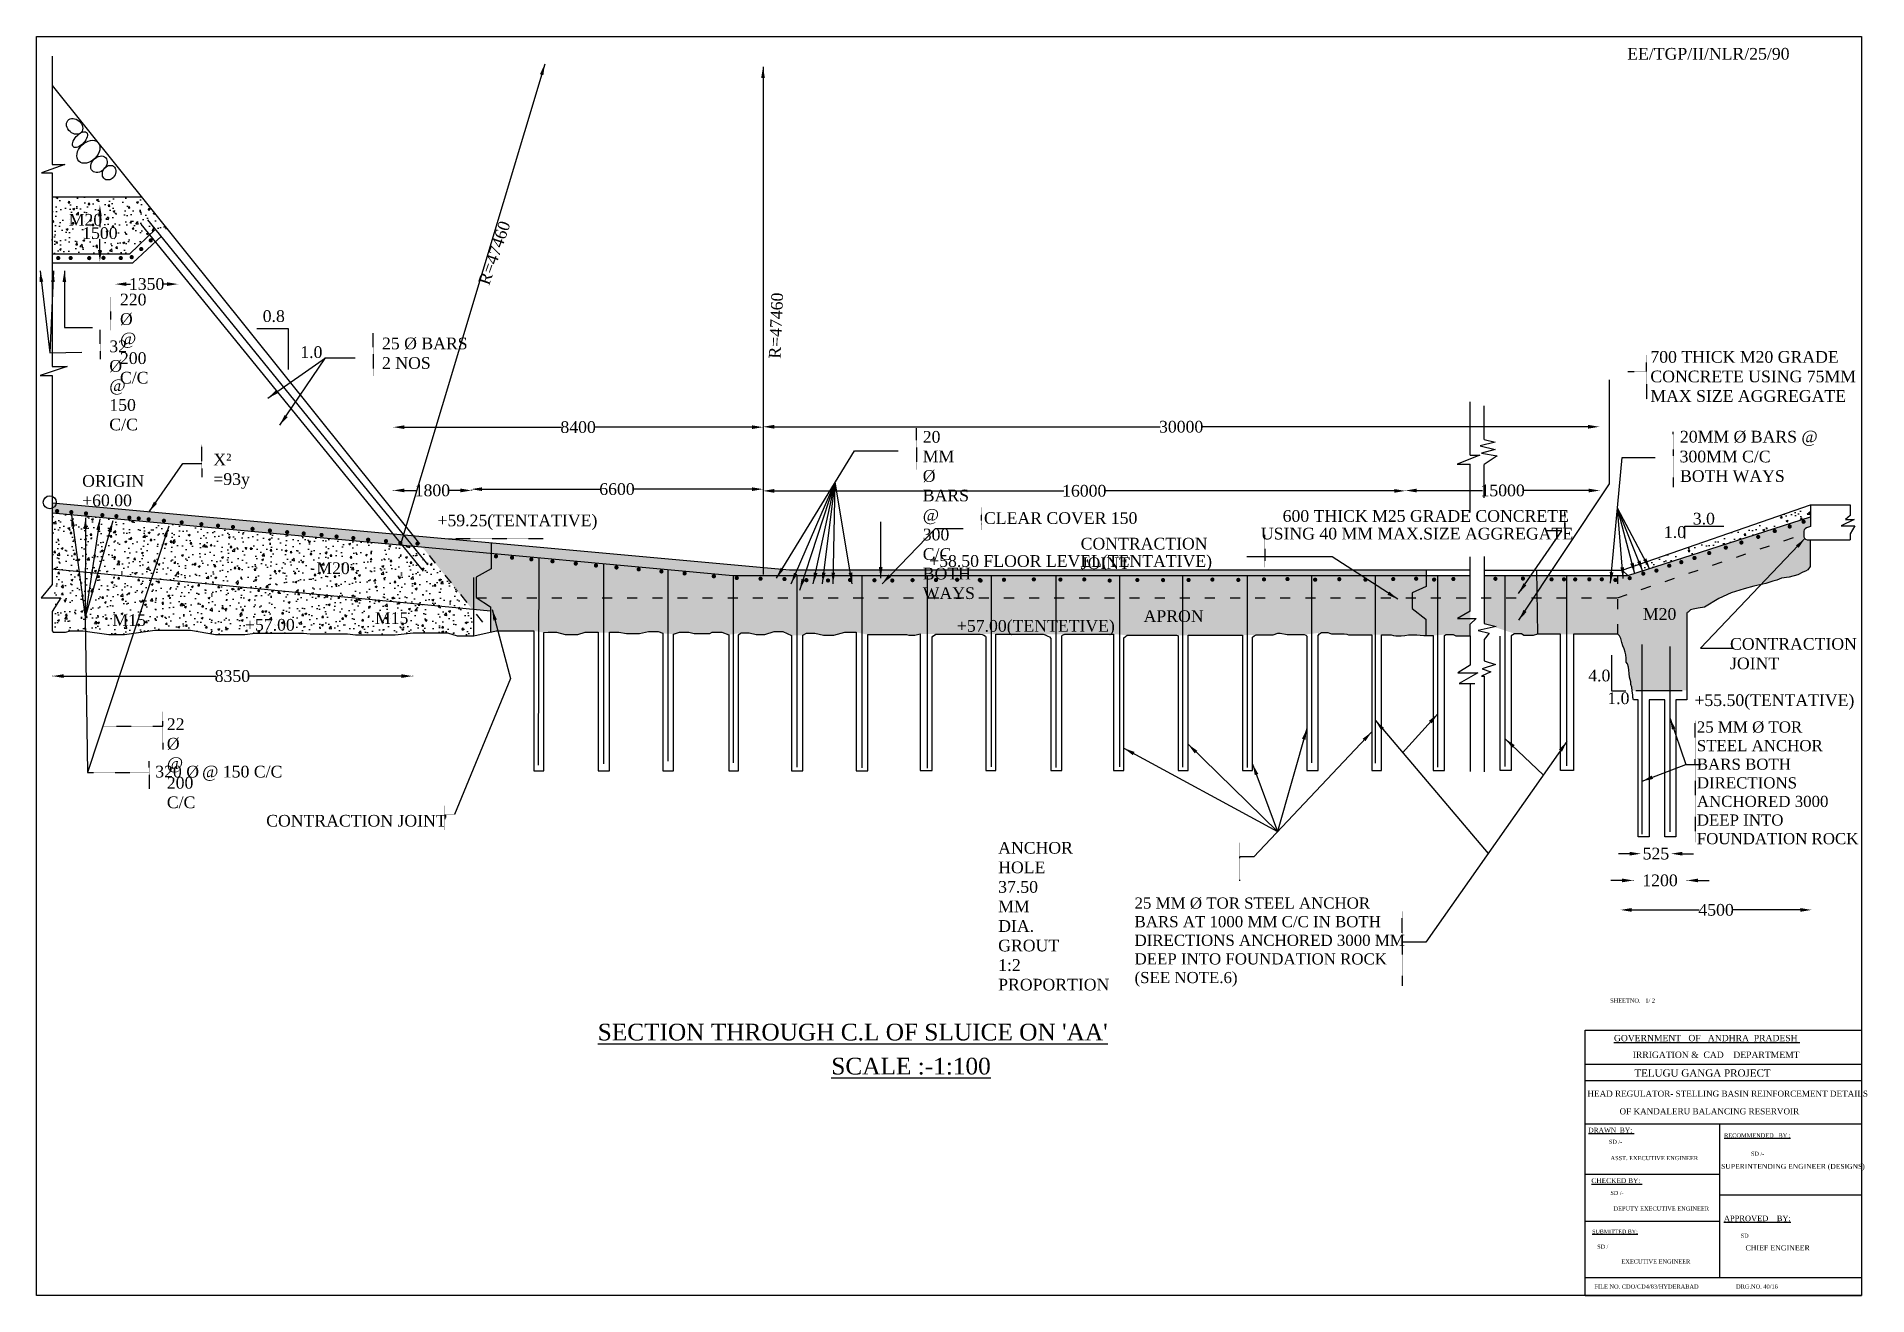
# Model space of a CAD drawing. Header units: millimetres. Extents: x 1281 to 66887, y 1340 to 46446.
import ezdxf

# ---------------------------------------------------------------- set-up
doc = ezdxf.new("R2010")
doc.units = ezdxf.units.MM
doc.header["$MEASUREMENT"] = 0
doc.linetypes.add('ACAD_ISO03W100', pattern=[30, 12, -18])
for name, color, linetype in [('DIM', 5, 'Continuous'), ('DO LINE', 3, 'Continuous'), ('DWG.LINE', 10, 'Continuous'), ('HATCH', 2, 'Continuous'), ('TEXT', 7, 'Continuous')]:
    doc.layers.add(name, color=color, linetype=linetype)
doc.layers.add('TITLE', color=7, linetype='Continuous', lineweight=30)
doc.styles.get("Standard").update_dxf_attribs({"font": 'times.ttf', "height": 420})
doc.dimstyles.get("Standard").update_dxf_attribs({"dimtxt": 420, "dimasz": 400, "dimexe": 0.18, "dimexo": 0.0625, "dimgap": 0.09, "dimtad": 0, "dimtih": 1, "dimtoh": 1, "dimdec": 0, "dimzin": 0, "dimdsep": 46, "dimtxsty": 'Standard', "dimcen": 300, "dimclrd": 5, "dimclre": 5, "dimclrt": 4, "dimadec": 0, "dimazin": 0, "dimtfac": 1, "dimtdec": 0, "dimtofl": 0, "dimtmove": 0, "dimatfit": 3, "dimfxl": 0, "dimtolj": 1, "dimtzin": 0, "dimarcsym": 0})
pattern_1 = [(50, (0, 0), (717.26, -62.752), [75, -825]), (355, (0, 0), (-138.751, 752.192), [60, -660]), (100.4514, (59.8, -5.2), (578.5094, 689.4395), [63.74, -701.142]), (46.1842, (0, 200), (1067.241, -165.519), [112.5, -1237.5]), (96.6356, (88.9, 186.2), (934.663, 974.118), [95.61, -1051.713]), (351.1842, (0, 200), (934.662, 974.119), [90, -990]), (21, (100, 150), (596.907, -402.619), [75, -825]), (326, (100, 150), (243.315, 725.15), [60, -660]), (71.4514, (149.74, 116.45), (840.2226, 322.5305), [63.74, -701.142]), (37.5, (0, 0), (12.1599, 332.8939), [0, -652, 0, -670, 0, -662.5]), (7.5, (0, 0), (263.0695, 394.4117), [0, -382, 0, -637, 0, -252.5]), (327.5, (-223, 0), (533.8224, -22.5549), [0, -250, 0, -780, 0, -1035]), (317.5, (-323, 0), (583.1862, 100.105), [0, -325, 0, -518, 0, -735])]

# ---------------------------------------------------------------- blocks, each defined once
blk = doc.blocks.new('*D2')
at = {"layer": 'Defpoints', "color": 0, "ltscale": 0.2}
for p in [(58768, 17160), (59854, 17167), (59854, 17160)]:
    blk.add_point(p, dxfattribs=at)
at = {"layer": 'DIM', "color": 5, "lineweight": -2, "ltscale": 0.2}
for p, q in [((58368, 17167), (57968, 17167)), ((58768, 17162), (58768, 17167)), ((59854, 17162), (59854, 17167)), ((60254, 17167), (60654, 17167))]:
    blk.add_line(p, q, dxfattribs=at)
at = {"layer": 'DIM', "color": 5, "ltscale": 0.2}
for points in [[(58368, 17234), (58368, 17100), (58768, 17167)], [(60254, 17234), (60254, 17100), (59854, 17167)]]:
    blk.add_solid(points, dxfattribs=at)
at = {"layer": 'DIM', "color": 4, "ltscale": 0.2, "insert": (59311, 17167), "char_height": 420, "attachment_point": 5}
blk.add_mtext('\\A1;525', dxfattribs=at)
blk = doc.blocks.new('*D3')
at = {"layer": 'Defpoints', "color": 0, "ltscale": 0.2}
for p in [(58496, 16224), (60418, 16224), (60418, 16208)]:
    blk.add_point(p, dxfattribs=at)
at = {"layer": 'DIM', "color": 5, "lineweight": -2, "ltscale": 0.2}
for p, q in [((58096, 16208), (57696, 16208)), ((58496, 16214), (58496, 16208)), ((60418, 16214), (60418, 16208)), ((60818, 16208), (61218, 16208))]:
    blk.add_line(p, q, dxfattribs=at)
at = {"layer": 'DIM', "color": 5, "ltscale": 0.2}
for points in [[(58096, 16275), (58096, 16142), (58496, 16208)], [(60818, 16275), (60818, 16142), (60418, 16208)]]:
    blk.add_solid(points, dxfattribs=at)
at = {"layer": 'DIM', "color": 4, "ltscale": 0.2, "insert": (59457, 16208), "char_height": 420, "attachment_point": 5}
blk.add_mtext('\\A1;1200', dxfattribs=at)
blk = doc.blocks.new('*D4')
at = {"layer": 'Defpoints', "color": 0, "ltscale": 0.2}
for p in [(58046, 15166), (64886, 15166), (64886, 15152)]:
    blk.add_point(p, dxfattribs=at)
at = {"layer": 'DIM', "color": 5, "lineweight": -2, "ltscale": 0.2}
for p, q in [((58046, 15157), (58046, 15152)), ((58446, 15152), (60862, 15152)), ((64486, 15152), (62071, 15152)), ((64886, 15157), (64886, 15152))]:
    blk.add_line(p, q, dxfattribs=at)
at = {"layer": 'DIM', "color": 5, "ltscale": 0.2}
for points in [[(58446, 15219), (58446, 15085), (58046, 15152)], [(64486, 15219), (64486, 15085), (64886, 15152)]]:
    blk.add_solid(points, dxfattribs=at)
at = {"layer": 'DIM', "color": 4, "ltscale": 0.2, "insert": (61466, 15152), "char_height": 420, "attachment_point": 5}
blk.add_mtext('\\A1;4500', dxfattribs=at)
blk = doc.blocks.new('*D5')
at = {"layer": 'Defpoints', "color": 0, "ltscale": 0.2}
for p in [(1848, 23567), (14746, 23567), (14746, 23531)]:
    blk.add_point(p, dxfattribs=at)
at = {"layer": 'DIM', "color": 5, "lineweight": -2, "ltscale": 0.2}
for p, q in [((1848, 23536), (1848, 23531)), ((2248, 23531), (7707, 23531)), ((14346, 23531), (8887, 23531)), ((14746, 23536), (14746, 23531))]:
    blk.add_line(p, q, dxfattribs=at)
at = {"layer": 'DIM', "color": 5, "ltscale": 0.2}
for points in [[(2248, 23598), (2248, 23464), (1848, 23531)], [(14346, 23598), (14346, 23464), (14746, 23531)]]:
    blk.add_solid(points, dxfattribs=at)
at = {"layer": 'DIM', "color": 4, "ltscale": 0.2, "insert": (8297, 23531), "char_height": 420, "attachment_point": 5}
blk.add_mtext('\\A1;8350', dxfattribs=at)
blk = doc.blocks.new('*D6')
at = {"layer": 'Defpoints', "color": 0, "ltscale": 0.2}
for p in [(4099, 37563), (6348, 37577), (6348, 37563)]:
    blk.add_point(p, dxfattribs=at)
at = {"layer": 'DIM', "color": 5, "lineweight": -2, "ltscale": 0.2}
for p, q in [((4099, 37572), (4099, 37577)), ((4499, 37577), (4650, 37577)), ((5948, 37577), (5796, 37577)), ((6348, 37572), (6348, 37577))]:
    blk.add_line(p, q, dxfattribs=at)
at = {"layer": 'DIM', "color": 5, "ltscale": 0.2}
for points in [[(4499, 37644), (4499, 37510), (4099, 37577)], [(5948, 37644), (5948, 37510), (6348, 37577)]]:
    blk.add_solid(points, dxfattribs=at)
at = {"layer": 'DIM', "color": 4, "ltscale": 0.2, "insert": (5223, 37577), "char_height": 420, "attachment_point": 5}
blk.add_mtext('\\A1;1350', dxfattribs=at)
blk = doc.blocks.new('*D7')
at = {"layer": 'Defpoints', "color": 0, "ltscale": 0.2}
for p in [(3184, 40407), (3549, 40407), (3184, 38395)]:
    blk.add_point(p, dxfattribs=at)
at = {"layer": 'DIM', "color": 5, "lineweight": -2, "ltscale": 0.2}
for p, q in [((3544, 40407), (3549, 40407)), ((3549, 40007), (3549, 39615)), ((3549, 38795), (3549, 39187)), ((3544, 38395), (3549, 38395))]:
    blk.add_line(p, q, dxfattribs=at)
at = {"layer": 'DIM', "color": 5, "ltscale": 0.2}
for points in [[(3482, 40007), (3615, 40007), (3549, 40407)], [(3482, 38795), (3615, 38795), (3549, 38395)]]:
    blk.add_solid(points, dxfattribs=at)
at = {"layer": 'DIM', "color": 4, "ltscale": 0.2, "insert": (3549, 39401), "char_height": 420, "attachment_point": 5}
blk.add_mtext('\\A1;1500', dxfattribs=at)
blk = doc.blocks.new('*D8')
at = {"layer": 'Defpoints', "color": 0, "ltscale": 0.2}
for p in [(14060, 30206), (16869, 30206), (16869, 30184)]:
    blk.add_point(p, dxfattribs=at)
at = {"layer": 'DIM', "color": 5, "lineweight": -2, "ltscale": 0.2}
for p, q in [((14060, 30189), (14060, 30184)), ((14460, 30184), (14891, 30184)), ((16469, 30184), (16037, 30184)), ((16869, 30189), (16869, 30184))]:
    blk.add_line(p, q, dxfattribs=at)
at = {"layer": 'DIM', "color": 5, "ltscale": 0.2}
for points in [[(14460, 30251), (14460, 30117), (14060, 30184)], [(16469, 30251), (16469, 30117), (16869, 30184)]]:
    blk.add_solid(points, dxfattribs=at)
at = {"layer": 'DIM', "color": 4, "ltscale": 0.2, "insert": (15464, 30184), "char_height": 420, "attachment_point": 5}
blk.add_mtext('\\A1;1800', dxfattribs=at)
blk = doc.blocks.new('*D9')
at = {"layer": 'Defpoints', "color": 0, "ltscale": 0.2}
for p in [(16846, 30184), (27312, 30229), (27312, 30184)]:
    blk.add_point(p, dxfattribs=at)
at = {"layer": 'DIM', "color": 5, "lineweight": -2, "ltscale": 0.2}
for p, q in [((16846, 30224), (16846, 30229)), ((17246, 30229), (21483, 30229)), ((26912, 30229), (22675, 30229)), ((27312, 30224), (27312, 30229))]:
    blk.add_line(p, q, dxfattribs=at)
at = {"layer": 'DIM', "color": 5, "ltscale": 0.2}
for points in [[(17246, 30295), (17246, 30162), (16846, 30229)], [(26912, 30295), (26912, 30162), (27312, 30229)]]:
    blk.add_solid(points, dxfattribs=at)
at = {"layer": 'DIM', "color": 4, "ltscale": 0.2, "insert": (22079, 30229), "char_height": 420, "attachment_point": 5}
blk.add_mtext('\\A1;6600', dxfattribs=at)
blk = doc.blocks.new('*D10')
at = {"layer": 'Defpoints', "color": 0, "ltscale": 0.2}
for p in [(14060, 32451), (27312, 32451), (27312, 32451)]:
    blk.add_point(p, dxfattribs=at)
at = {"layer": 'DIM', "color": 5, "lineweight": -2, "ltscale": 0.2}
for p, q in [((14060, 32451), (14060, 32451)), ((14460, 32451), (20096, 32451)), ((26912, 32451), (21277, 32451)), ((27312, 32451), (27312, 32451))]:
    blk.add_line(p, q, dxfattribs=at)
at = {"layer": 'DIM', "color": 5, "ltscale": 0.2}
for points in [[(14460, 32517), (14460, 32384), (14060, 32451)], [(26912, 32517), (26912, 32384), (27312, 32451)]]:
    blk.add_solid(points, dxfattribs=at)
at = {"layer": 'DIM', "color": 4, "ltscale": 0.2, "insert": (20686, 32451), "char_height": 420, "attachment_point": 5}
blk.add_mtext('\\A1;8400', dxfattribs=at)
blk = doc.blocks.new('*D11')
at = {"layer": 'Defpoints', "color": 0, "ltscale": 0.2}
for p in [(27312, 30184), (50333, 30184), (50333, 30168)]:
    blk.add_point(p, dxfattribs=at)
at = {"layer": 'DIM', "color": 5, "lineweight": -2, "ltscale": 0.2}
for p, q in [((27312, 30173), (27312, 30167)), ((27712, 30168), (38095, 30168)), ((49933, 30168), (39551, 30168)), ((50333, 30173), (50333, 30167))]:
    blk.add_line(p, q, dxfattribs=at)
at = {"layer": 'DIM', "color": 5, "ltscale": 0.2}
for points in [[(27712, 30234), (27712, 30101), (27312, 30168)], [(49933, 30234), (49933, 30101), (50333, 30168)]]:
    blk.add_solid(points, dxfattribs=at)
at = {"layer": 'DIM', "color": 4, "ltscale": 0.2, "insert": (38823, 30168), "char_height": 420, "attachment_point": 5}
blk.add_mtext('\\A1;16000', dxfattribs=at)
blk = doc.blocks.new('*D12')
at = {"layer": 'Defpoints', "color": 0, "ltscale": 0.2}
for p in [(57302, 30181), (50333, 30167), (57302, 30167)]:
    blk.add_point(p, dxfattribs=at)
at = {"layer": 'DIM', "color": 5, "lineweight": -2, "ltscale": 0.2}
for p, q in [((50333, 30176), (50333, 30181)), ((50733, 30181), (53089, 30181)), ((56902, 30181), (54545, 30181)), ((57302, 30176), (57302, 30181))]:
    blk.add_line(p, q, dxfattribs=at)
at = {"layer": 'DIM', "color": 5, "ltscale": 0.2}
for points in [[(50733, 30247), (50733, 30114), (50333, 30181)], [(56902, 30247), (56902, 30114), (57302, 30181)]]:
    blk.add_solid(points, dxfattribs=at)
at = {"layer": 'DIM', "color": 4, "ltscale": 0.2, "insert": (53817, 30181), "char_height": 420, "attachment_point": 5}
blk.add_mtext('\\A1;15000', dxfattribs=at)
blk = doc.blocks.new('*D13')
at = {"layer": 'Defpoints', "color": 0, "ltscale": 0.2}
for p in [(27312, 32451), (57280, 32464), (57280, 32451)]:
    blk.add_point(p, dxfattribs=at)
at = {"layer": 'DIM', "color": 5, "lineweight": -2, "ltscale": 0.2}
for p, q in [((27312, 32459), (27312, 32464)), ((27712, 32464), (41544, 32464)), ((56880, 32464), (43048, 32464)), ((57280, 32459), (57280, 32464))]:
    blk.add_line(p, q, dxfattribs=at)
at = {"layer": 'DIM', "color": 5, "ltscale": 0.2}
for points in [[(27712, 32531), (27712, 32397), (27312, 32464)], [(56880, 32531), (56880, 32397), (57280, 32464)]]:
    blk.add_solid(points, dxfattribs=at)
at = {"layer": 'DIM', "color": 4, "ltscale": 0.2, "insert": (42296, 32464), "char_height": 420, "attachment_point": 5}
blk.add_mtext('\\A1;30000', dxfattribs=at)

msp = doc.modelspace()

# ---------------------------------------------------------------- hatches: boundary and pattern name
at = {"layer": 'HATCH', "ltscale": 0.2}
h = msp.add_hatch(dxfattribs=at)
h.set_pattern_fill('AR-CONC', color=256, scale=100, style=0)
h.paths.add_polyline_path([(5037, 40709.4), (1839.9, 40709.5), (1839.9, 38661), (4621, 38661), (5544.4, 39549.4), (5754.6, 39290.5), (6010.2, 39495.5)])
h = msp.add_hatch(dxfattribs=at)
h.set_pattern_fill('AR-CONC', color=256, scale=100, style=0)
h.set_pattern_definition(pattern_1)
h.paths.add_polyline_path([(51079, 27331.7), (30864, 27331.7), (28259, 27331.7), (1839.9, 29730), (1839.9, 29377), (26235.5, 27133), (51079, 27133)])
h = msp.add_hatch(dxfattribs=at)
h.set_pattern_fill('AR-CONC', color=256, scale=100, style=0)
h.set_pattern_definition(pattern_1)
h.paths.add_polyline_path([(64844.5, 29236.7), (64844.5, 29666), (58097.5, 27331.7), (58307.5, 27133)])
h = msp.add_hatch(dxfattribs=at)
h.set_pattern_fill('AR-CONC', color=256, scale=100, style=0)
h.paths.add_polyline_path([(15099.7, 28157.3), (1839.9, 29377), (1839.9, 27370.5), (16883.1, 25933.7)])
h.paths.add_polyline_path([(16952.8, 25846.8), (16883.1, 25933.7), (1839.9, 27370.5), (1839.9, 25155.7), (1877.4, 25105.7), (2314, 25105.7), (2500.1, 25152.1), (2940.3, 25152.1), (3863.6, 25016.3), (4430.2, 25016.3), (5518.1, 25177.2), (6790, 25177.2), (7688.3, 25023.6), (8745.2, 25023.6), (9113.8, 25073.6), (10840.5, 25073.6), (11083.8, 25048.6), (12422.4, 25048.6), (12706.8, 25013.8), (14134.4, 25013.8), (14779.9, 25077), (16004.8, 25077), (16356.9, 24977.9), (16952.8, 24977.9)])
h = msp.add_hatch(dxfattribs=at)
h.set_pattern_fill('AR-CONC', color=256, scale=100, style=0)
h.set_pattern_definition(pattern_1)
h.paths.add_polyline_path([(17574.1, 27377.5), (17574.1, 27929.7), (15099.7, 28157.3), (16883.1, 25933.7), (17544.6, 25870.5), (17544.5, 26012), (17038, 26346.5), (17038, 27073.5)])
h.paths.add_polyline_path([(19295.5, 27771.4), (17574.1, 27929.7), (17574.1, 27377.5), (17038, 27073.5), (17038, 26346.5), (17047, 26340.6), (19290.8, 26340.6)])
h.paths.add_polyline_path([(21608.1, 27558.6), (19295.5, 27771.4), (19290.8, 26340.6), (21607.5, 26340.6)])
h.paths.add_polyline_path([(19290.8, 26340.6), (17047, 26340.6), (17544.5, 26012), (17545, 25108.4), (17753.1, 25154.2), (19094.3, 25154.2), (19286.8, 25119.2)])
h.paths.add_polyline_path([(21607.5, 26340.6), (19290.8, 26340.6), (19286.8, 25119.2), (19455.6, 25088.5), (19606.9, 25110.8), (19906.2, 25110.8), (20227.8, 25026.1), (20674.4, 25026.1), (20942.4, 25101.9), (21402.5, 25101.9), (21402.5, 25088.5), (21606.8, 25088.5)])
h.paths.add_polyline_path([(23916.9, 26340.6), (21607.5, 26340.6), (21606.8, 25088.5), (21812, 25088.5), (21812, 25101.9), (22143.9, 25101.9), (22424.4, 25058.8), (22885.2, 25058.8), (23205, 25125.5), (23549.4, 25125.5), (23724.1, 25064), (23916.7, 25049)])
h.paths.add_polyline_path([(23917.1, 27346.3), (21608.1, 27558.6), (21607.5, 26340.6), (23916.9, 26340.6)])
h.paths.add_polyline_path([(26259, 26340.6), (23916.9, 26340.6), (23916.7, 25049), (24101.2, 25034.6), (24320.4, 25100.2), (24658.7, 25100.2), (24848.6, 25061.3), (25404.3, 25061.3), (25487.1, 25107.5), (25833.3, 25107.5), (26081.6, 25012.7), (26259, 25038)])
h.paths.add_polyline_path([(26259, 27133), (26235.5, 27133), (23917.1, 27346.3), (23916.9, 26340.6), (26259, 26340.6)])
h.paths.add_polyline_path([(28531.5, 27133), (26259, 27133), (26259, 26340.6), (28531.5, 26340.6)])
h.paths.add_polyline_path([(28531.5, 26340.6), (26259, 26340.6), (26259, 25038), (26539.6, 25078.1), (26818.5, 25078.1), (27071.1, 25016.2), (27376.2, 25016.2), (27709.9, 25130.5), (28023.2, 25130.5), (28333.9, 24983.6), (28531.5, 24988.8)])
h.paths.add_polyline_path([(30869.5, 26340.6), (28531.5, 26340.6), (28531.5, 24988.8), (28738.4, 24994.2), (28873.3, 25068.9), (29169.4, 25068.9), (29474.4, 24997.2), (29854.3, 24997.2), (30249.8, 25099.1), (30647.6, 25099.1), (30869.5, 25055.6)])
h.paths.add_polyline_path([(30869.5, 27133), (28531.5, 27133), (28531.5, 26340.6), (30869.5, 26340.6)])
h.paths.add_polyline_path([(33204, 26340.6), (30869.5, 26340.6), (30869.5, 25055.6), (31069.9, 25016.4), (32453.1, 25016.4), (32538.2, 24991.5), (32754.4, 24991.5), (32947.4, 25041.7), (33204, 25037.2)])
h.paths.add_polyline_path([(33204, 27133), (30869.5, 27133), (30869.5, 26340.6), (33204, 26340.6)])
h.paths.add_polyline_path([(35504, 26340.6), (33204, 26340.6), (33204, 25037.2), (33504, 25031.8), (35093.3, 25031.8), (35504, 25035.8)])
h.paths.add_polyline_path([(35504, 27133), (33204, 27133), (33204, 26340.6), (35504, 26340.6)])
h.paths.add_polyline_path([(37814.5, 26340.6), (35504, 26340.6), (35504, 25035.8), (35654.8, 25037.2), (37228.7, 25037.2), (37348.5, 25030.1), (37383.2, 25019.1), (37814.5, 25028.8)])
h.paths.add_polyline_path([(37814.5, 27133), (35504, 27133), (35504, 26340.6), (37814.5, 26340.6)])
h.paths.add_polyline_path([(40095.5, 26340.6), (37814.5, 26340.6), (37814.5, 25028.8), (38133, 25036), (39869, 25036), (40095.5, 25017.4)])
h.paths.add_polyline_path([(40095.5, 27133), (37814.5, 27133), (37814.5, 26340.6), (40095.5, 26340.6)])
h.paths.add_polyline_path([(42357.5, 26340.6), (40095.5, 26340.6), (40095.5, 25017.4), (40362.5, 24995.5), (42128.5, 24995.5), (42357.5, 24995.5)])
h.paths.add_polyline_path([(42357.5, 27133), (40095.5, 27133), (40095.5, 26340.6), (42357.5, 26340.6)])
h.paths.add_polyline_path([(44673.5, 26340.6), (42357.5, 26340.6), (42357.5, 24995.5), (42542.5, 24995.5), (44493, 24995.5), (44673.5, 25000.4)])
h.paths.add_polyline_path([(44673.5, 27133), (42357.5, 27133), (42357.5, 26340.6), (44673.5, 26340.6)])
h.paths.add_polyline_path([(46980, 26340.6), (44673.5, 26340.6), (44673.5, 25000.4), (44986, 25009), (45591.5, 25009), (45756, 25064.5), (45844, 25064.5), (46099.5, 25017.5), (46705.5, 25017.5), (46980, 25049.9)])
h.paths.add_polyline_path([(46980, 27133), (44673.5, 27133), (44673.5, 26340.6), (46980, 26340.6)])
h.paths.add_polyline_path([(49255, 26340.6), (46980, 26340.6), (46980, 25049.9), (47324, 25090.5), (47554, 25090.5), (47615.5, 25071), (47686.5, 25048.5), (48133.5, 25048.5), (48235, 25038.5), (48293, 25013), (49125, 25013), (49255, 25013)])
h.paths.add_polyline_path([(49255, 27133), (46980, 27133), (46980, 26340.6), (49255, 26340.6)])
h.paths.add_polyline_path([(51492, 26340.6), (49255, 26340.6), (49255, 25013), (49477.5, 25013), (49819, 25013), (49906.5, 24990.5), (49987.5, 24974.5), (50177.5, 24974.5), (50316, 24990), (50440, 25013), (50741, 25013), (50865.5, 24999), (50997, 24990.5), (51331.5, 24990.5), (51492, 25000.6)])
h.paths.add_polyline_path([(51492, 27133), (49255, 27133), (49255, 26340.6), (51492, 26340.6)])
h.paths.add_polyline_path([(52656.5, 26340.6), (51492, 26340.6), (51492, 25000.6), (51798.5, 25020), (52047, 25020), (52096, 24992.5), (52141, 24972.5), (52656.5, 24972.5)])
h.paths.add_polyline_path([(52656.5, 27133), (51492, 27133), (51492, 26340.6), (52656.5, 26340.6)])
h.paths.add_polyline_path([(53912, 27133), (53160.5, 27133), (53160.5, 26340.6), (53912, 26340.6)])
h.paths.add_polyline_path([(53912, 26340.6), (53160.5, 26340.6), (53160.5, 25414.5), (53912, 25161.9)])
h.paths.add_polyline_path([(56118.5, 26340.6), (53912, 26340.6), (53912, 25161.9), (54243.5, 25050.5), (54491.5, 25050.5), (54573, 24988.5), (54913.5, 24988.5), (55061, 25031), (55894.5, 25031), (56118.5, 25031)])
h.paths.add_polyline_path([(56118.5, 27133), (53912, 27133), (53912, 26340.6), (56118.5, 26340.6)])
h.paths.add_polyline_path([(64607.5, 28621), (64607.5, 28639), (64611.5, 28725.5), (64624, 28775), (64657, 28812), (64710.5, 28845), (64844.5, 28896.5), (64844.5, 29236.7), (58307.5, 27133), (56118.5, 27133), (56118.5, 26340.6), (57933, 26340.6)])
h.paths.add_polyline_path([(60645.5, 25930), (60823, 25963), (61046.5, 26004.5), (61558.5, 26310), (62001, 26512.5), (62467.5, 26652.5), (62818.5, 26753), (63250, 26852.5), (63495.5, 26932), (63648.5, 26972), (63807.5, 27038), (64080, 27071), (64391.5, 27164), (64577.5, 27250), (64664, 27296.5), (64757, 27336.5), (64833.5, 27462.5), (64833.5, 28410.5), (64779, 28411), (64735.5, 28416), (64665, 28441), (64636, 28478), (64607.5, 28519.5), (64607.5, 28569), (64607.5, 28621), (57933, 26340.6), (56118.5, 26340.6), (56118.5, 25031), (56354.5, 25031), (57944.5, 25031), (58004.5, 24971), (58055, 24875.5), (58085, 24740.5), (58125, 24610), (58170.5, 24503.5), (58210.5, 24383), (58231, 24288), (58246, 24172.5), (58246, 24027.5), (58296, 23972), (58321, 23850.5), (58336.5, 23740), (58351.5, 23625), (58366.5, 23494.5), (58406.5, 23329), (58411.5, 23229), (58441.5, 23138.5), (58456.5, 23003.5), (58587, 23018), (60246.5, 23018), (60422.5, 23018), (60422.5, 25757), (60422.5, 25781.5), (60430.5, 25810.5), (60459.5, 25827), (60501, 25860), (60554.5, 25901)])

# ---------------------------------------------------------------- linework, layer by layer
at = {"layer": 'DIM', "linetype": 'ACAD_ISO03W100', "ltscale": 0.2}
for points in [[(3941, 36313.5), (3941, 37109.5)], [(3941, 36313.5), (3941, 35922)], [(3554, 35434.5), (3554, 35944.5)], [(3554, 35434.5), (3554, 34892.5)], [(13346, 35225), (13346, 35815)], [(13346, 35225), (13346, 34291)], [(58972, 34444), (58972, 35037.5)], [(58302, 34444), (58972, 34444), (58972, 33455)], [(32807.5, 31898.5), (32807.5, 32415.5)], [(59932, 31651.5), (59932, 32287.5)], [(7201.5, 31152), (7201.5, 31821.5)], [(32807.5, 31898.5), (32807.5, 30933)], [(59932, 31651.5), (59932, 30300)], [(7201.5, 31152), (7201.5, 30663)], [(35140, 29111.5), (35155.2, 29572.1)], [(35140, 29111.5), (35128.5, 28764)], [(56050.5, 28505), (56050.5, 29031), (56050.5, 29427.5)], [(56050.5, 29031), (56050.5, 28505)], [(45300.5, 28093), (45300.5, 28589)], [(45300.5, 28093), (45300.5, 27436)], [(3655.3, 21735.7), (5801.5, 21735.7), (5801.5, 20897.5)], [(5801.5, 21735.7), (5801.5, 22247.5)], [(60714, 20368), (60714, 21930)], [(5314.5, 20079), (5314.5, 20487)], [(60714, 20368), (60714, 17580.5)], [(3109.5, 20079), (5314.5, 20079), (5314.5, 19486)], [(15911, 18572), (15911, 18888.5)], [(16261.5, 18572), (15911, 18572), (15911, 18017)], [(44386, 17054.5), (44386, 17555)], [(44386, 17054.5), (44386, 16198.5)], [(50219, 13992.5), (50219, 15097.5)], [(50219, 13992.5), (50219, 12427)]]:
    msp.add_lwpolyline(points, dxfattribs=at)
at = {"layer": 'DO LINE', "linetype": 'ACAD_ISO03W100', "ltscale": 30}
for points in [[(14780.6, 28555.2), (17545, 25108.4)], [(17047, 26340.6), (57933, 26340.6), (64607.5, 28621)], [(57944.5, 25031), (57944.5, 27133)]]:
    msp.add_lwpolyline(points, dxfattribs=at)
at = {"layer": 'DWG.LINE', "ltscale": 0.2}
for points in [[(1839.9, 45739.4), (1839.9, 41862)], [(1839.9, 44697.5), (14780.6, 28555.2)], [(1839.9, 41862), (2286.5, 41862), (1460.5, 41568.5), (1839.9, 41568.5)], [(1839.9, 41568.5), (1839.9, 34626)], [(1839.9, 40709.5), (5037, 40709.4)], [(1839.9, 38661), (4621, 38661), (5544.4, 39549.4)], [(5017.5, 39724.5), (15136.5, 27295.5)], [(15310, 27518.5), (5272, 39885)], [(1839.9, 38343), (4734.5, 38343), (5754.6, 39290.5)], [(9175, 35987), (10298.5, 35987), (10298.5, 34511.5)], [(1839.9, 34626), (2375, 34626), (1406.5, 34303.5), (1839.9, 34303.5)], [(1839.9, 34303.5), (1839.9, 26813.5)], [(52656.5, 31444.5), (52656.5, 33357.5)], [(53160.5, 32011), (53160.5, 33211)], [(53160.5, 32011), (53543, 31908.5), (53006.5, 31778.5), (53553, 31655), (53058.5, 31515.5), (53615.5, 31419.5), (53160.5, 31114)], [(52656.5, 31444.5), (53000, 31444.5), (52188, 31123), (52656.5, 31123)], [(52656.5, 29390), (52656.5, 31123)], [(53160.5, 29922.5), (53160.5, 31114)], [(30864, 27331.7), (28259, 27331.7), (1839.9, 29730)], [(53160.5, 27331.7), (58097.5, 27331.7), (64844.5, 29666), (66274.5, 29666), (66274.5, 29289)], [(64844.5, 29666), (64844.5, 28896.5)], [(1839.9, 29377), (26235.5, 27133), (52656.5, 27133)], [(53160.5, 27133), (58307.5, 27133), (64844.5, 29236.7)], [(60341, 28459.5), (60341, 28901), (61748.5, 28901)], [(64844.5, 28896.5), (64710.5, 28845), (64657, 28812), (64624, 28775), (64611.5, 28725.5), (64607.5, 28639), (64607.5, 28569), (64607.5, 28519.5), (64636, 28478), (64665, 28441), (64735.5, 28416)], [(66274.5, 29289), (66107.5, 29137.5), (66415, 29137.5), (65942, 28917.5), (66438, 28917.5), (66274.5, 28625)], [(17574.1, 28301.6), (17574.1, 27377.5), (17038, 27073.5), (17038, 26346.5)], [(64833.5, 28410.5), (64833.5, 27462.5), (64757, 27336.5), (64664, 27296.5), (64577.5, 27250), (64391.5, 27164), (64080, 27071), (63807.5, 27038), (63648.5, 26972), (63495.5, 26932), (63250, 26852.5), (62818.5, 26753), (62467.5, 26652.5), (62001, 26512.5), (61558.5, 26310), (61046.5, 26004.5), (60823, 25963), (60645.5, 25930), (60554.5, 25901), (60501, 25860), (60459.5, 25827), (60430.5, 25810.5), (60422.5, 25781.5), (60422.5, 25757), (60422.5, 22674.5), (60023.5, 22674.5), (60023.5, 17776), (59625, 17776), (59625, 22674.5), (59064.5, 22674.5), (59064.5, 17776), (58667.5, 17776), (58667.5, 22674.5), (58512, 22674.5), (58487, 22758), (58477, 22853), (58456.5, 23003.5), (58441.5, 23138.5), (58411.5, 23229), (58406.5, 23329), (58366.5, 23494.5), (58351.5, 23625), (58336.5, 23740), (58321, 23850.5), (58296, 23972), (58246, 24027.5), (58246, 24172.5), (58231, 24288), (58210.5, 24383), (58170.5, 24503.5), (58125, 24610), (58085, 24740.5), (58055, 24875.5), (58004.5, 24971), (57944.5, 25031), (56354.5, 25031), (56354.5, 20152.1), (55894.5, 20152.1), (55894.5, 25031), (55061, 25031), (54913.5, 24988.5), (54573, 24988.5), (54491.5, 25050.5), (54243.5, 25050.5), (54119.5, 24977), (54119.5, 20152.1), (53729, 20152.1), (53729, 24956.5)], [(64735.5, 28416), (64779, 28411), (64833.5, 28410.5)], [(64833.5, 28410.5), (66274.5, 28410.5)], [(66274.5, 28625), (66274.5, 28410.5)], [(19271, 20336), (19295.5, 27771.4)], [(21604.5, 20388.5), (21608.1, 27558.6)], [(52656.5, 25861.5), (52656.5, 27802)], [(53160.5, 27812.5), (53160.5, 25417)], [(1839.9, 27370.5), (17544.6, 25870.5)], [(16952.8, 24977.9), (16952.8, 27069)], [(23916, 20479.5), (23917.1, 27346.3)], [(26259, 20427.5), (26259, 27133)], [(28531.5, 20264.5), (28531.5, 27133)], [(52656.5, 27331.7), (30864, 27331.7)], [(30869.5, 20246.5), (30869.5, 27133)], [(33204, 20227.5), (33204, 27133)], [(35504, 20279.5), (35504, 27133)], [(37814.5, 20260.5), (37814.5, 27133)], [(40095.5, 20274), (40095.5, 27133)], [(42357.5, 20266), (42357.5, 27133)], [(44673.5, 20257.5), (44673.5, 27133)], [(46980, 20420.5), (46980, 27133)], [(49255, 20408), (49255, 27133)], [(51079, 27331.7), (51079, 26742), (50576.5, 26517.5), (50576.5, 25950.5), (51061, 25567), (51061, 24990.5)], [(51492, 20265.5), (51492, 27133)], [(53912, 20286.5), (53912, 27133)], [(55033, 27331.7), (55061, 25031)], [(56118.5, 20319.5), (56118.5, 27133)], [(58097.5, 27331.7), (58307.5, 27133)], [(1839.9, 26813.5), (1439, 26329.5), (2147.5, 26329.5), (1839.9, 25851)], [(17038, 26346.5), (17544.5, 26012)], [(1839.9, 25851), (1839.9, 25155.7), (1877.4, 25105.7), (2314, 25105.7), (2500.1, 25152.1), (2940.3, 25152.1), (3863.6, 25016.3), (4430.2, 25016.3), (5518.1, 25177.2), (6790, 25177.2), (7688.3, 25023.6), (8745.2, 25023.6), (9113.8, 25073.6), (10840.5, 25073.6), (11083.8, 25048.6), (12422.4, 25048.6), (12706.8, 25013.8), (14134.4, 25013.8), (14779.9, 25077), (16004.8, 25077), (16356.9, 24977.9), (16952.8, 24977.9), (17753.1, 25154.2), (19094.3, 25154.2), (19094.3, 20134.8), (19455.6, 20134.8), (19455.6, 25088.5), (19606.9, 25110.8), (19906.2, 25110.8), (20227.8, 25026.1), (20674.4, 25026.1), (20942.4, 25101.9), (21402.5, 25101.9), (21402.5, 20134.8), (21812, 20134.8), (21812, 25101.9), (22143.9, 25101.9), (22424.4, 25058.8), (22885.2, 25058.8), (23205, 25125.5), (23549.4, 25125.5), (23724.1, 25064), (23724.1, 20134.8), (24101.2, 20134.8), (24101.2, 25034.6), (24320.4, 25100.2), (24658.7, 25100.2), (24848.6, 25061.3), (25404.3, 25061.3), (25487.1, 25107.5), (25833.3, 25107.5), (26081.6, 25012.7), (26081.6, 20134.8), (26430, 20134.8), (26430, 25009.5)], [(17544.5, 26012), (17545, 25108.4)], [(52656.5, 25861.5), (52198.5, 25591), (52870, 25591), (52656.5, 25395)], [(26430, 25009.5), (26511, 25066.2), (26539.6, 25078.1), (26818.5, 25078.1), (27071.1, 25016.2), (27376.2, 25016.2), (27709.9, 25130.5), (28023.2, 25130.5), (28333.9, 24983.6)], [(28333.9, 20134.8), (28738.4, 20134.8), (28738.4, 24994.2), (28873.3, 25068.9), (29169.4, 25068.9), (29474.4, 24997.2), (29854.3, 24997.2), (30249.8, 25099.1), (30647.6, 25099.1), (30647.6, 20134.8), (31069.9, 20134.8), (31069.9, 25016.4), (32453.1, 25016.4), (32538.2, 24991.5), (32754.4, 24991.5), (32947.4, 25041.7), (32947.4, 20152.1), (33369.4, 20152.1), (33369.4, 24928.9), (33400.9, 24967.5), (33452.4, 25002.9), (33504, 25031.8), (35093.3, 25031.8), (35161.8, 25020.6), (35221.1, 24993.2), (35280.4, 24956.8), (35298.6, 24938.6), (35298.6, 20146.9), (35654.8, 20146.9), (35654.8, 25037.2), (37228.7, 25037.2), (37348.5, 25030.1), (37417.9, 25008.1), (37471.5, 24986), (37521.9, 24957.7), (37575.5, 24932.5), (37626, 24879), (37626, 20152.1), (38017, 20152.1), (38017, 24977), (38048, 24999), (38088.5, 25020.5), (38108, 25026.5), (38133, 25036), (39869, 25036), (39869, 20152.1), (40244.5, 20152.1), (40244.5, 24906.5), (40362.5, 24995.5), (42128.5, 24995.5), (42160, 24987), (42183.5, 24977.5), (42183.5, 20152.1), (42542.5, 20152.1), (42542.5, 24995.5), (44493, 24995.5), (44493, 20152.1), (44858.5, 20152.1), (44858.5, 24927.5), (44912.5, 24976.5), (44986, 25009), (45591.5, 25009), (45756, 25064.5), (45844, 25064.5), (46099.5, 25017.5), (46705.5, 25017.5), (46763, 24993), (46800, 24964.5), (46800, 20152.1), (47205, 20152.1), (47205, 24983.5), (47253, 25048.5), (47324, 25090.5), (47554, 25090.5), (47615.5, 25071), (47686.5, 25048.5), (48133.5, 25048.5), (48235, 25038.5), (48293, 25013), (49125, 25013), (49125, 20152.1), (49477.5, 20152.1), (49477.5, 25013), (49819, 25013), (49906.5, 24990.5), (49987.5, 24974.5), (50177.5, 24974.5), (50316, 24990), (50440, 25013), (50741, 25013), (50865.5, 24999), (50997, 24990.5), (51331.5, 24990.5), (51331.5, 20152.1), (51731.5, 20152.1), (51731.5, 24990.5), (51772, 25009), (51798.5, 25020), (52047, 25020), (52096, 24992.5), (52141, 24972.5), (52656.5, 24972.5), (52656.5, 23923)], [(28333.9, 24983.6), (28333.9, 20134.8)], [(52656.5, 24972.5), (52656.5, 25395)], [(53160.5, 25417), (53580, 25306), (52938, 25164.5), (53331, 25064), (53160.5, 24845)], [(53160.5, 24845), (53160.5, 24073)], [(57712, 24282.5), (57712, 23008), (58226, 23008)], [(58811.5, 17864), (58811.5, 24657.5)], [(59817, 17955), (59817, 24588.5)], [(52656.5, 23923), (52212, 23651.5), (52922.5, 23651.5), (52258.5, 23260), (52816, 23267)], [(53160.5, 24073), (53556, 23944.5), (53080.5, 23786), (53395.5, 23685), (53064.5, 23524.5), (53160.5, 23524.5)], [(52656.5, 23265), (52656.5, 20117)], [(53160.5, 23524.5), (53160.5, 20095.5)], [(58587, 23018), (60246.5, 23018)]]:
    msp.add_lwpolyline(points, dxfattribs=at)
at = {"layer": 'DWG.LINE', "linetype": 'ACAD_ISO03W100', "ltscale": 0.2}
msp.add_lwpolyline([(15881.5, 28460), (19428.5, 28460)], dxfattribs=at)
at = {"layer": 'DWG.LINE', "ltscale": 0.2}
msp.add_circle((1751.5, 29758), 232.9, dxfattribs=at)
at = {"layer": 'HATCH', "ltscale": 0.2, "const_width": 75}
for points in [[(4993, 38833, 1), (5068, 38833, 1)], [(5333, 39142.5, 1), (5408, 39142.5, 1)], [(2018.5, 38511, 1), (2093.5, 38511, 1)], [(2463, 38511, 1), (2538, 38511, 1)], [(3127.5, 38509, 1), (3202.5, 38509, 1)], [(3640, 38517.5, 1), (3715, 38517.5, 1)], [(4259, 38511, 1), (4334, 38511, 1)], [(4650.5, 38543.5, 1), (4725.5, 38543.5, 1)], [(1978, 29444.5, 1), (2053, 29444.5, 1)], [(2485, 29405, 1), (2560, 29405, 1)], [(3013.5, 29358, 1), (3088.5, 29358, 1)], [(3601, 29297.5, 1), (3676, 29297.5, 1)], [(4102, 29260.5, 1), (4177, 29260.5, 1)], [(4566, 29210.5, 1), (4641, 29210.5, 1)], [(4904, 29179, 1), (4979, 29179, 1)], [(5259.5, 29148, 1), (5334.5, 29148, 1)], [(5804.5, 29096, 1), (5879.5, 29096, 1)], [(6442.5, 29038, 1), (6517.5, 29038, 1)], [(7148, 28973.5, 1), (7223, 28973.5, 1)], [(7743.5, 28920, 1), (7818.5, 28920, 1)], [(8280, 28874, 1), (8355, 28874, 1)], [(8980.5, 28806, 1), (9055.5, 28806, 1)], [(64065.5, 28891, 1), (64140.5, 28891, 1)], [(64563.5, 29061.5, 1), (64638.5, 29061.5, 1)], [(9603.5, 28747, 1), (9678.5, 28747, 1)], [(10221.5, 28688, 1), (10296.5, 28688, 1)], [(10814.5, 28640, 1), (10889.5, 28640, 1)], [(11454, 28588.5, 1), (11529, 28588.5, 1)], [(11992.5, 28531, 1), (12067.5, 28531, 1)], [(12592.5, 28476, 1), (12667.5, 28476, 1)], [(13125, 28418.5, 1), (13200, 28418.5, 1)], [(13762, 28366, 1), (13837, 28366, 1)], [(14279.5, 28302, 1), (14354.5, 28302, 1)], [(14890.5, 28276, 1), (14965.5, 28276, 1)], [(62336, 28317.5, 1), (62411, 28317.5, 1)], [(62936.5, 28519.5, 1), (63011.5, 28519.5, 1)], [(63530.5, 28728.5, 1), (63605.5, 28728.5, 1)], [(17703.5, 27821.5, 1), (17778.5, 27821.5, 1)], [(18282, 27775.5, 1), (18357, 27775.5, 1)], [(18973.5, 27716, 1), (19048.5, 27716, 1)], [(19729, 27644.5, 1), (19804, 27644.5, 1)], [(20564, 27562.5, 1), (20639, 27562.5, 1)], [(21288, 27494.5, 1), (21363, 27494.5, 1)], [(59749.5, 27486.5, 1), (59824.5, 27486.5, 1)], [(60181.5, 27614.5, 1), (60256.5, 27614.5, 1)], [(60654, 27763, 1), (60729, 27763, 1)], [(61182, 27940, 1), (61257, 27940, 1)], [(61776, 28135.5, 1), (61851, 28135.5, 1)], [(22022, 27423.5, 1), (22097, 27423.5, 1)], [(22819.5, 27355, 1), (22894.5, 27355, 1)], [(23633.5, 27281.5, 1), (23708.5, 27281.5, 1)], [(24464.5, 27210, 1), (24539.5, 27210, 1)], [(25512, 27106, 1), (25587, 27106, 1)], [(26333.5, 27046, 1), (26408.5, 27046, 1)], [(27186, 27020.5, 1), (27261, 27020.5, 1)], [(28043, 27008, 1), (28118, 27008, 1)], [(28829.5, 26969, 1), (28904.5, 26969, 1)], [(29602.5, 26958, 1), (29677.5, 26958, 1)], [(30393, 26974, 1), (30468, 26974, 1)], [(31267.5, 26966, 1), (31342.5, 26966, 1)], [(31907.5, 26955, 1), (31982.5, 26955, 1)], [(32632.5, 26969, 1), (32707.5, 26969, 1)], [(33471.5, 26974.5, 1), (33546.5, 26974.5, 1)], [(34231, 26982.5, 1), (34306, 26982.5, 1)], [(35042.5, 26977, 1), (35117.5, 26977, 1)], [(35070.8, 26952.4, 1), (35145.8, 26952.4, 1)], [(35909, 26982.5, 1), (35984, 26982.5, 1)], [(36979, 26996.5, 1), (37054, 26996.5, 1)], [(37932, 26989, 1), (38007, 26989, 1)], [(38786.5, 26995, 1), (38861.5, 26995, 1)], [(39696.5, 26953.5, 1), (39771.5, 26953.5, 1)], [(40688.5, 26974, 1), (40763.5, 26974, 1)], [(41610.5, 26971, 1), (41685.5, 26971, 1)], [(42524.5, 26974.5, 1), (42599.5, 26974.5, 1)], [(43378, 26989.5, 1), (43453, 26989.5, 1)], [(44307, 26977.5, 1), (44382, 26977.5, 1)], [(45226.5, 26995.5, 1), (45301.5, 26995.5, 1)], [(46068.5, 27007.5, 1), (46143.5, 27007.5, 1)], [(47060.5, 26983.5, 1), (47135.5, 26983.5, 1)], [(47926.5, 27004.5, 1), (48001.5, 27004.5, 1)], [(48864, 26986.5, 1), (48939, 26986.5, 1)], [(49858, 27007.5, 1), (49933, 27007.5, 1)], [(50679.5, 27019, 1), (50754.5, 27019, 1)], [(51323.5, 26989, 1), (51398.5, 26989, 1)], [(52015, 27010, 1), (52090, 27010, 1)], [(53520.5, 27017.5, 1), (53595.5, 27017.5, 1)], [(54506.5, 27024.5, 1), (54581.5, 27024.5, 1)], [(55531.5, 26997.5, 1), (55606.5, 26997.5, 1)], [(55976, 27000, 1), (56051, 27000, 1)], [(56379.5, 26995, 1), (56454.5, 26995, 1)], [(56886, 27000.5, 1), (56961, 27000.5, 1)], [(57332.5, 27000, 1), (57407.5, 27000, 1)], [(57820, 26974.5, 1), (57895, 26974.5, 1)], [(58332.5, 27041.5, 1), (58407.5, 27041.5, 1)], [(58818.5, 27203.5, 1), (58893.5, 27203.5, 1)], [(59291, 27311.5, 1), (59366, 27311.5, 1)]]:
    msp.add_lwpolyline(points, format="xyb", close=True, dxfattribs=at)
at = {"layer": 'HATCH', "ltscale": 0.2}
for centre, major_axis, ratio in [((2643.5, 43228.5), (-242.5, 209.5), 0.7742405), ((2832.2, 42751.2), (235.2, 258.2), 0.497039), ((3136.6, 42318.5), (339.1, 338.5), 0.6953659), ((3515.1, 41873), (234.8, 238.5), 0.7510695), ((3880.1, 41570.6), (156.5, 230.8), 0.8055692)]:
    msp.add_ellipse(centre, major_axis=major_axis, ratio=ratio, dxfattribs=at)
at = {"layer": 'TITLE', "lineweight": 30}
for p, q in [((56774.5, 10843.2), (66673.5, 10843.2)), ((66673.5, 10843.2), (66673.5, 1339.5)), ((56774.5, 9625), (66673.5, 9625)), ((56774.5, 9044.5), (66673.5, 9044.5)), ((56774.5, 7484.8), (66673.5, 7484.8)), ((56795.1, 5683.3), (61609.7, 5683.3)), ((56774.5, 3999.2), (61589.1, 3999.2)), ((66673.5, 1971.9), (56774.5, 1971.9)), ((56774.5, 1339.5), (66673.5, 1339.5))]:
    msp.add_line(p, q, dxfattribs=at)
at = {"layer": 'TITLE', "ltscale": 0.2}
msp.add_lwpolyline([(1281, 46445.5), (66673.5, 46445.5), (66673.5, 1339.5), (1281, 1339.5)], close=True, dxfattribs=at)
at = {"layer": 'TITLE'}
msp.add_lwpolyline([(56774.5, 1339.5), (56774.5, 10843.2)], dxfattribs=at)
at = {"layer": 'TITLE', "lineweight": 30}
for points in [[(61589.1, 7484.8), (61589.1, 1971.9)], [(61589.1, 4939.2), (66673.5, 4939.2)]]:
    msp.add_lwpolyline(points, dxfattribs=at)

# ---------------------------------------------------------------- texts
at = {"layer": 'TEXT'}
for s, p in [('20MM Ø BARS @', (60170.2, 31899.9)), ('300MM C/C', (60158.4, 31189.3)), ('BOTH WAYS', (60173.2, 30489.3)), ('600 THICK M25 GRADE CONCRETE', (45932.9, 29058.5)), ('USING 40 MM MAX.SIZE AGGREGATE', (45152.7, 28426.5))]:
    msp.add_text(s, height=420, dxfattribs=at).set_placement(p)
at = {"layer": 'TEXT', "ltscale": 0.2, "attachment_point": 1}
for s, insert, char_height, width in [('EE/TGP/II/NLR/25/90', (58283, 46040), 420, 30), ('M20', (2433.5, 40091.5), 420, 26), ('220 Ø @\\P200 C/C', (4267, 37234), 420, 23), ('0.8', (9383.5, 36640.5), 420, 39), ('32 Ø @ 150 C/C', (3886.5, 35557), 420, 26.5), ('25 Ø BARS\\P2 NOS', (13658.5, 35660.5), 420, 7565.987), ('1.0', (10729.5, 35350.5), 420, 52.5), ('20 MM Ø BARS @\\P300 C/C BOTH WAYS', (33036.5, 32314), 420, 30), ('X² =93y', (7613.5, 31500), 420, 23), ('ORIGIN\\P+60.00', (2912.5, 30735.5), 420, 21), ('+59.25(TENTATIVE)', (15645.5, 29319.5), 420, 45), ('1.0', (59595.5, 28901.5), 420, 24.5), ('3.0', (60631.5, 29382), 420, 24.5), ('CONTRACTION JOINT', (38695, 28487), 420, 25), ('+58.50 FLOOR LEVEL(TENTATIVE)', (33266.5, 27864.5), 420, 15803.838), ('M15', (3998.5, 25746.5), 420, 19), ('APRON', (40951, 25889.5), 420, 25), ('M20', (58843, 25966), 420, 60.5), ('+57.00', (8748.5, 25578), 420, 37.5), ('+55.50(TENTATIVE)', (60689.5, 22878), 420, 13.5), ('22 Ø @ 200 C/C', (5947, 22018), 420, 37), ('25 MM Ø TOR\\PSTEEL ANCHOR\\PBARS BOTH\\PDIRECTIONS\\PANCHORED 3000\\PDEEP INTO\\PFOUNDATION ROCK', (60775.5, 21907.1), 400, 11800.171), ('ANCHOR HOLE 37.50 MM\\PDIA. GROUT 1:2 PROPORTION', (35739, 17587), 420, 39.5), ('25 MM Ø TOR STEEL ANCHOR\\PBARS AT 1000 MM C/C IN BOTH\\PDIRECTIONS ANCHORED 3000 MM\\PDEEP INTO FOUNDATION ROCK\\P(SEE NOTE.6)', (40626, 15597.1), 400, 11800.171)]:
    msp.add_mtext(s, dxfattribs=dict(at, insert=insert, char_height=char_height, width=width))
at = {"layer": 'TEXT', "ltscale": 0.2, "char_height": 420, "attachment_point": 1}
for insert, rotation in [((17096.5, 37646.1), 70.861922), ((27516.5, 34916.8), 87.598678)]:
    msp.add_mtext('R=47460', dxfattribs=dict(at, insert=insert, rotation=rotation))
for s, insert in [('700 THICK M20 GRADE\\PCONCRETE USING 75MM\\PMAX SIZE AGGREGATE', (59110.5, 35178)), ('CLEAR COVER 150', (35230, 29403.5)), ('M20', (11304.5, 27607)), ('M15', (13405, 25821.5)), ('+57.00(TENTETIVE)', (34260, 25540.5)), ('CONTRACTION\\PJOINT', (61965.5, 24895.5)), ('4.0', (56883.5, 23761.5)), ('1.0', (57568, 22947.5)), ('320 Ø{\\fMS Shell Dlg 2|b0|i0|c0|p0;\\H0.7083x; }@ 150 C/C', (5533.5, 20317.5)), ('CONTRACTION JOINT', (9508.5, 18557))]:
    msp.add_mtext(s, dxfattribs=dict(at, insert=insert))
at = {"layer": 'TITLE', "lineweight": 30}
for s, height, p in [('SHEETNO.   1/ 2', 148.819, (57668.1, 11829.8)), ('%%UGOVERNMENT   OF   ANDHRA  PRADESH ', 227.978, (57804.6, 10445.5)), ('IRRIGATION &  CAD    DEPARTMEMT ', 227.978, (58477.4, 9847.6)), ('TELUGU GANGA PROJECT', 262.255, (58536.7, 9176.5)), ('HEAD REGULATOR- STELLING BASIN REINFORCEMENT DETAILS', 216.448, (56855.4, 8459.9)), ('OF KANDALERU BALANCING RESERVOIR', 216.448, (58005.9, 7826.9)), ('%%UDRAWN  BY; ', 173.171, (56888.3, 7173.5)), ('SD /-', 145.07, (57628.7, 6770.1)), ('%%URECOMMENDED   BY :', 148.611, (61753.3, 6998.7)), ('ASST. EXECUTIVE ENGINEER', 148.819, (57682.2, 6185.3)), ('SUPERINTENDING ENGINEER (DESIGNS)', 177.316, (61647.8, 5874.3)), ('SD /-', 145.07, (62717.7, 6342.7)), ('%%UCHECKED BY: ', 173.171, (56997.4, 5364.2)), ('SD /-', 145.07, (57678.7, 4938.3)), ('DEPUTY EXECUTIVE ENGINEER', 148.819, (57791.4, 4376)), ('%%UAPPROVED    BY;', 199.812, (61745.4, 3998.7)), ('%%USUBMITTED BY;', 139.869, (57025.8, 3557.1)), ('SD ', 145.07, (62347.8, 3404.6)), ('SD /', 145.07, (57204.2, 3011.7)), ('EXECUTIVE ENGINEER', 148.819, (58073.6, 2478.3)), ('CHIEF ENGINEER', 185.527, (62519.2, 2950)), ('FILE NO. CDO/CD4/83/HYDERABAD', 148.819, (57108.7, 1581.1)), ('DRG.NO. 40/16', 148.819, (62180.7, 1581.1))]:
    msp.add_text(s, height=height, dxfattribs=at).set_placement(p)
at = {"layer": 'TITLE'}
for s, p in [("%%USECTION THROUGH C.L OF SLUICE ON 'AA'", (21388.4, 10475)), ('%%USCALE :-1:100', (29758.9, 9255))]:
    msp.add_text(s, height=600, dxfattribs=at).set_placement(p)

# ---------------------------------------------------------------- dimensions: what is measured, and where the dimension line sits
at = {"layer": 'DIM', "ltscale": 0.2}
for p1, p2, distance, text, picture, middle in [((3184.1, 38395.1), (3184.1, 40407.1), -364.5, '1500', '*D7', (3548.6, 39401.1)), ((4099.1, 37563.1), (6347.6, 37563.1), 14, '1350', '*D6', (5223.4, 37577.1)), ((14060.1, 32450.6), (27312.1, 32450.6), 0, '8400', '*D10', (20686.1, 32450.6)), ((27312.1, 32450.8), (57280.1, 32450.8), 13.3, '30000', '*D13', (42296.1, 32464.1)), ((14060.1, 30206.1), (16868.6, 30206.1), -22, '1800', '*D8', (15464.4, 30184.1)), ((16846.1, 30184.1), (27312.1, 30184.1), 44.5, '6600', '*D9', (22079.1, 30228.6)), ((27312.1, 30184.1), (50333.1, 30184.1), -16.5, '16000', '*D11', (38822.6, 30167.6)), ((50333.1, 30167.4), (57301.6, 30167.4), 13.2, '15000', '*D12', (53817.4, 30180.6)), ((1848, 23567), (14746, 23567), -36, '8350', '*D5', (8297, 23531)), ((58767.5, 17160), (59854, 17160), 7, '525', '*D2', (59310.8, 17167)), ((58496, 16224), (60418.5, 16224), -15.5, '1200', '*D3', (59457.2, 16208.5)), ((58046.5, 15165.5), (64886, 15165.5), -13.5, '4500', '*D4', (61466.2, 15152))]:
    dim = msp.add_aligned_dim(p1=p1, p2=p2, distance=distance, text=text, dimstyle='Standard', dxfattribs=at)
    dim.commit()
    dim.dimension.update_dxf_attribs({"geometry": picture, "text_midpoint": middle})

# ---------------------------------------------------------------- leaders
for points in [[(19493.6, 45464.1), (14321, 28245.9)], [(27312.1, 45364.6), (27312.1, 27173.6)], [(1405.6, 38051.1), (1760.6, 35113.6)], [(1882.6, 38051.1), (1760.6, 35113.6), (2902.1, 35142.6)], [(2277.1, 38051.1), (2277.1, 36021.6), (3289.1, 36021.6)], [(9569.6, 33495.5), (11638.6, 34933.1)], [(9995.2, 32517.9), (11638.6, 34933.1), (12694.1, 34933.1)], [(54399.4, 25533.9), (57650.1, 30423.1), (57650.1, 34152.1)], [(27793.1, 27039.8), (30591.1, 31606.6), (32155.6, 31606.6)], [(5312.2, 29414.8), (6520, 31152), (7201.5, 31152)], [(57683.6, 26858.1), (58103.6, 31359.6), (59280.1, 31359.6)], [(28321.6, 26841.1), (29897.3, 30474.2)], [(28628.1, 26615.1), (29897.3, 30474.2)], [(29113.1, 26841.1), (29897.3, 30474.2)], [(29439.1, 26841.1), (29897.3, 30474.2)], [(29820.6, 26841.1), (29897.3, 30474.2)], [(30512.6, 26841.1), (29897.3, 30474.2)], [(58137.1, 27031.1), (57934.4, 29546.2)], [(58553.1, 27189.6), (57934.4, 29546.2)], [(58845.1, 27276.1), (57934.4, 29546.2)], [(59097.1, 27368.1), (57934.4, 29546.2)], [(2537, 29291.5), (3024.5, 25642)], [(3031.5, 29197), (3024.5, 25642)], [(3542, 29161.5), (3024.5, 25642)], [(4015, 29093.5), (3024.5, 25642), (3109.5, 20079)], [(6016, 28901), (3109.5, 20079)], [(31529.1, 27039.8), (31529.1, 29058.1)], [(31578.1, 26841.1), (33495.6, 28819.6), (34488.1, 28819.6)], [(54387.8, 26488.4), (55939.1, 28739.1), (55398.6, 28739.1)], [(64650.5, 28459.5), (60905, 24526.5), (62067, 24526.5)], [(50057.8, 26285.1), (47708.6, 27801.1), (44648.6, 27801.1)], [(17609, 25922.5), (18265.5, 23440), (16261.5, 18572)], [(49255, 21938), (53303.1, 17173.8)], [(51492, 22179), (50233.3, 20786.7)], [(59817, 22014), (60378.5, 20368)], [(42542.5, 21088), (45754.1, 17957.4)], [(49125, 21531.5), (44902.5, 17054.5), (44386, 17054.5)], [(46800, 21650), (45754.1, 17957.4)], [(56118.5, 21184.5), (51070, 13992.5), (50219, 13992.5)], [(53912, 21286), (55275.8, 19984)], [(40244.5, 20946), (45754.1, 17957.4)], [(44858.5, 20379.5), (45754.1, 17957.4)], [(58811.5, 19761.5), (60378.5, 20368), (60915.5, 20368)]]:
    msp.add_leader(points, dimstyle='Standard', override={"dimgap": 0.09, "dimtad": 0}, dxfattribs=at)

doc.saveas('drawing.dxf')
